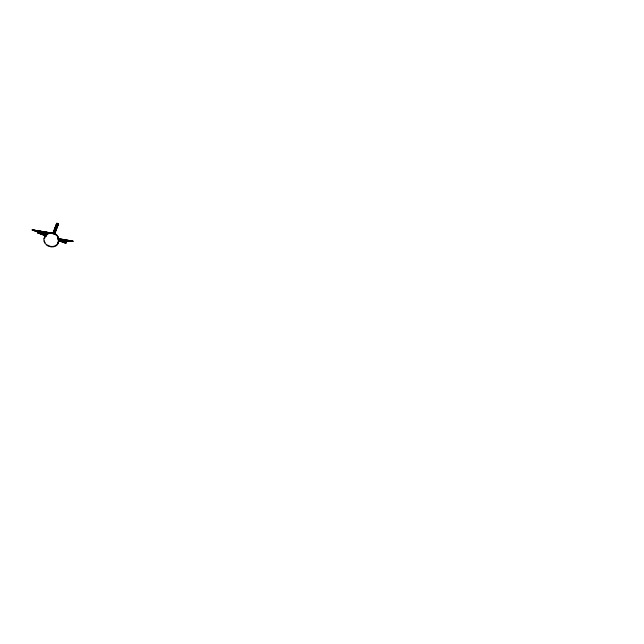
<?xml version="1.0" encoding="UTF-8"?>
<svg xmlns="http://www.w3.org/2000/svg" width="644" height="644" viewBox="0 0 644 644"><rect width="100%" height="100%" fill="white"/><g stroke="black" fill="none" stroke-linecap="round" stroke-linejoin="round"><path stroke-width="0.97" d="M45.04 236.284L46.634 234.537L45.322 235.817C38.543 245.316 57.815 252.295 58.773 240.751L58.354 237.668L58.805 239.962L58.564 238.916M58.749 241.315L58.829 239.431M58.411 242.619L58.773 240.751M57.799 243.818L57.638 242.482M58.073 237.322L57.195 235.382L58.58 238.61L57.896 236.477M56.946 244.881L57.01 244.253M55.883 245.758L55.964 245.114M34.696 230.568C30.558 229.119 45.941 236.276 48.389 232.758M40.91 232.782L41.353 231.647M41.53 231.872L41.57 233.16L41.852 231.88L42.158 232.339L41.852 233.08M41.949 231.937L41.409 231.623M48.598 232.742C49.733 233.297 47.245 232.42 48.751 233.128C49.54 232.927 53.017 231.816 52.43 233.249L49.556 233.281L46.956 234.344L48.815 232.838L48.187 233.692M63.78 240.856L63.144 240.244L63.241 241.194L62.75 241.122L58.322 239.431M63.434 241.17L63.973 240.494L63.716 240.912M69.761 240.912L63.845 240.969M70.462 241.025L71.13 241.033L63.877 241.387M70.84 241.226L70.421 241.162M54.643 246.411L54.748 245.758M49.105 232.967L32.925 230.383L32.24 229.828L50.586 232.846L32.377 229.884M32.699 230.286L32.24 229.828M32.925 230.383L32.458 229.924L49.499 232.911M72.981 241.355L72.305 240.808L72.981 241.355L57.952 238.924M56.334 235.092L55.199 233.635L55.159 234.247L57.316 236.131M53.283 246.821L53.412 246.161M51.85 246.974L52.011 246.306M44.09 238.787L45.322 235.817M50.401 246.861L50.586 246.193M40.596 232.033L40.862 232.919M41.739 232.677L41.2 232.275L41.554 232.846M41.941 232.42L41.474 233.064M62.806 240.534L62.983 240.083M63.257 241.806L62.637 241.943M64.15 240.92L64.239 240.445M55.159 234.247L52.583 232.838L48.421 233.281M35.356 230.987L41.031 233.072L40.685 232.685M46.344 236.147L37.771 232.87L46.376 236.042M46.819 234.867L38.044 232.138L46.787 234.971M37.988 232.967L38.229 232.331M40.628 233.152L40.548 232.194M48.381 232.919L41.796 233.281L47.415 232.854M42.013 233.378L41.353 233.064M47.68 232.806L35.179 230.753L40.854 232.83M62.484 241.162L64.102 241.484M62.726 241.114L59.248 239.624M63.273 240.019C62.251 239.713 62.975 242.273 62.766 239.995M63.16 241.033L62.677 240.639M63.885 240.123L64.062 241.065M63.732 241.275L66.743 240.961M58.25 240.502L65.93 243.335L58.282 240.397M58.008 238.972L66.203 242.603L57.976 239.077L71.082 241.17M48.992 246.483L49.202 245.823M47.672 245.855L47.914 245.211M37.738 232.975L38.044 232.138M52.8 233.539L56.624 223.371L57.614 223.428L58.443 224.144L54.619 234.207M52.872 233.659L56.744 223.315M52.993 233.796L56.922 223.299M54.74 229.658L57.131 223.307M53.516 233.015L56.938 223.951L56.624 223.371M53.726 233.136L56.938 223.951M53.911 233.386L57.388 224.168L58.443 224.144M53.871 234.223L57.855 223.532M54.112 234.271L58.073 223.653M54.482 233.756L58.25 223.782M54.321 234.279L58.089 224.305M54.499 234.255L58.371 223.911M65.93 243.335L66.235 242.498M46.505 245.01L46.762 244.382M50.981 233.128L51.343 232.605M49.556 233.281L50.023 232.75M44.758 242.788L45.056 242.2M57.839 243.215L58.202 241.371M44.259 241.492L44.565 240.928M44.428 237.491L45.289 236.63M40.902 231.985L40.773 232.766M40.548 233.434C41.224 235.068 41.248 232.532 40.878 233.973M41.699 232.75L41.941 232.251M63.112 239.971L62.806 240.703M64.102 240.928L66.96 241.049M44.396 238.28L44.975 237.837M41.691 233.16L41.474 232.935M63.362 240.341L63.458 240.969M63.225 240.027L64.15 240.421M41.82 233.136L48.582 232.999M41.321 231.888L41.892 232.387M32.2 230.085L49.999 232.838M42.061 233.241L34.478 230.641M58.113 238.538L72.482 241.162L57.88 238.771M57.888 238.674L73.03 241.098M58.411 239.246L69.713 241.049M62.508 241.017L64.118 241.331M52.43 233.249L53.846 233.619M58.443 239.632L62.71 241.258M64.054 239.898L63.378 239.874M34.06 230.576L34.486 230.745M53.959 233.209L56.406 234.649M41.973 232.162L41.627 231.784L42.118 232.653M56.286 234.424L57.372 235.672M62.935 240.582L63.627 240.518M62.806 241.709L63.458 241.983L62.806 241.709M46.159 234.778L45.893 235.221L47.616 233.732L46.159 234.778"/></g></svg>
